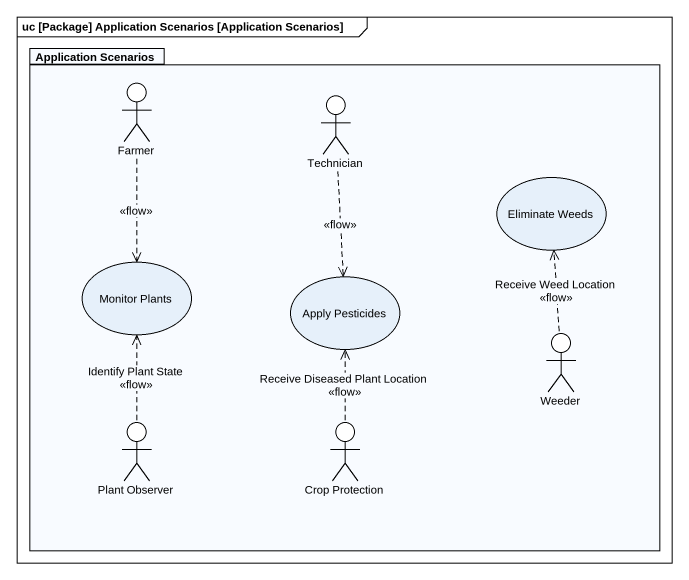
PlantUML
@startuml
mainframe uc [Package] Application Scenarios [Application Scenarios]
package "Application Scenarios" as Application_Scenarios {
  actor Farmer
  actor Technician
  usecase "Eliminate Weeds" as Eliminate_Weeds
  usecase "Monitor Plants" as Monitor_Plants
  usecase "Apply Pesticides" as Apply_Pesticides
  actor Weeder
  actor "Plant Observer" as Plant_Observer
  actor "Crop Protection" as Crop_Protection
}
Farmer ..> Monitor_Plants : <<flow>>
Technician ..> Apply_Pesticides : <<flow>>
Weeder .up.> Eliminate_Weeds : Receive Weed Location\n<<flow>>
Plant_Observer .up.> Monitor_Plants : Identify Plant State\n<<flow>>
Crop_Protection .up.> Apply_Pesticides : Receive Diseased Plant Location\n<<flow>>
@enduml
